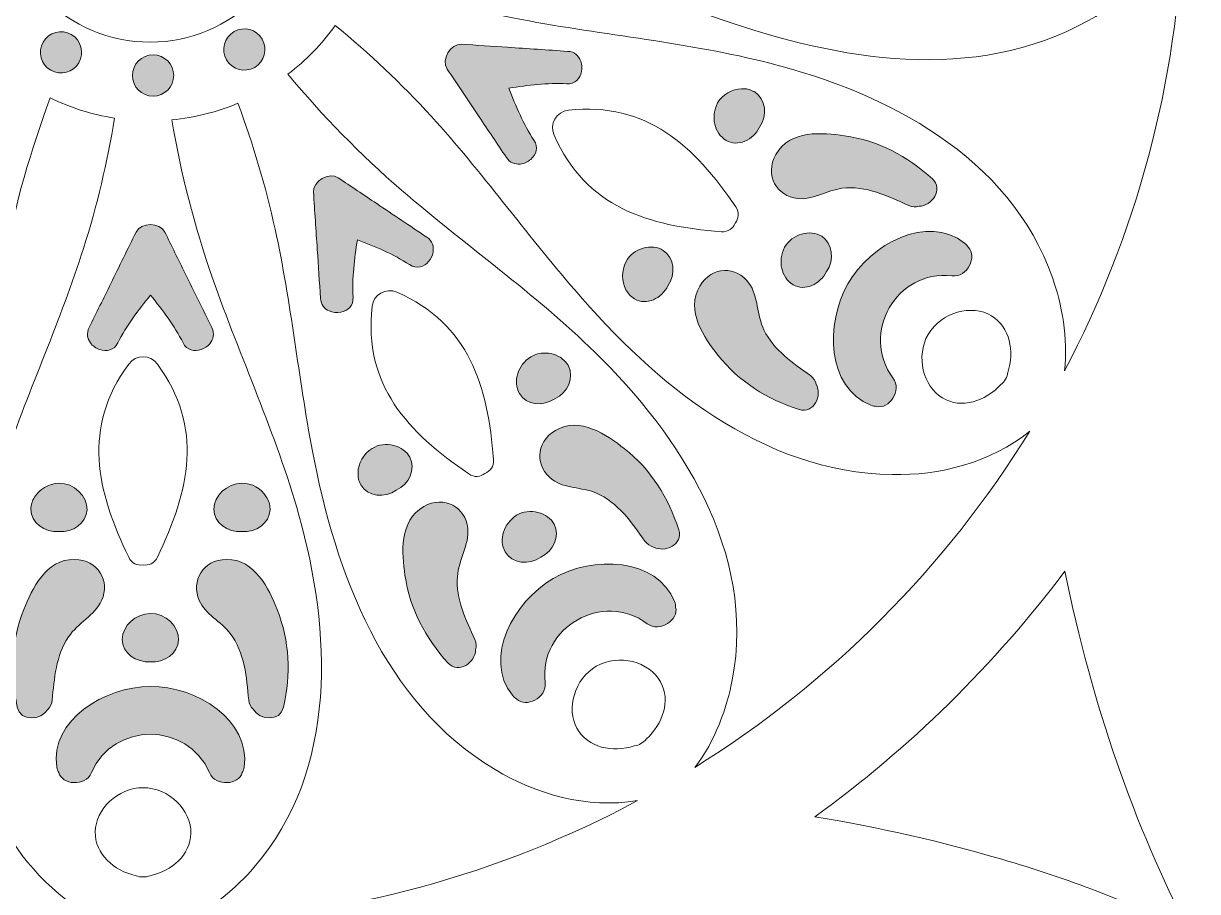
# Model space of a CAD drawing. Header units: millimetres. Extents: x -197 to 1097, y -667 to 136.
# Drawn here: x 378.3 to 449, y -111.9 to -59.6 of the extents above; entities that cross this region are included whole.
import ezdxf

# ---------------------------------------------------------------- set-up
doc = ezdxf.new("R2010")
doc.units = ezdxf.units.MM
doc.header["$MEASUREMENT"] = 0
doc.layers.add('engraving', color=7, linetype='Continuous')
doc.layers.add('Layer 5', color=7, linetype='Continuous')

# ---------------------------------------------------------------- blocks, each defined once
blk = doc.blocks.new('block 2')
at = {"layer": 'engraving'}
h = blk.add_hatch(color=1, dxfattribs=at)
h.dxf.hatch_style = 2
edge = h.paths.add_edge_path()
edge.add_spline(control_points=[(379.482, -60.712), (379.139, -61.306), (379.343, -62.066), (379.937, -62.409), (380.531, -62.752), (381.29, -62.548), (381.633, -61.954), (381.976, -61.36), (381.773, -60.601), (381.179, -60.258), (380.585, -59.915), (379.825, -60.118), (379.482, -60.712)], knot_values=[0, 0, 0, 0, 1, 1, 1, 2, 2, 2, 3, 3, 3, 4, 4, 4, 4], degree=3, periodic=1)
h = blk.add_hatch(color=1, dxfattribs=at)
h.dxf.hatch_style = 2
edge = h.paths.add_edge_path()
edge.add_spline(control_points=[(390.984, -60.085), (390.39, -60.428), (390.187, -61.188), (390.53, -61.782), (390.873, -62.376), (391.632, -62.58), (392.226, -62.237), (392.82, -61.894), (393.024, -61.134), (392.681, -60.54), (392.338, -59.946), (391.578, -59.742), (390.984, -60.085)], knot_values=[0, 0, 0, 0, 1, 1, 1, 2, 2, 2, 3, 3, 3, 4, 4, 4, 4], degree=3, periodic=1)
h = blk.add_hatch(color=1, dxfattribs=at)
h.dxf.hatch_style = 2
edge = h.paths.add_edge_path()
edge.add_spline(control_points=[(411.91, -62.485), (411.951, -62.281), (411.935, -62.064), (411.865, -61.869), (411.752, -61.549), (411.494, -61.292), (411.077, -61.271), (409.871, -61.188), (408.664, -61.108), (407.458, -61.027), (406.531, -60.966), (405.605, -60.904), (404.678, -60.841), (404.017, -60.796), (403.444, -61.787), (403.814, -62.337), (404.457, -63.294), (405.099, -64.252), (405.741, -65.21), (406.289, -66.028), (406.837, -66.846), (407.386, -67.664), (407.594, -67.985), (407.909, -68.093), (408.217, -68.06), (408.449, -68.036), (408.677, -67.933), (408.855, -67.778), (409.179, -67.501), (409.336, -67.06), (409.045, -66.626), (408.412, -65.648), (407.957, -64.586), (407.543, -63.492), (408.697, -63.304), (409.844, -63.167), (411.008, -63.226), (411.529, -63.261), (411.832, -62.904), (411.91, -62.485)], knot_values=[0, 0, 0, 0, 1, 1, 1, 2, 2, 2, 3, 3, 3, 4, 4, 4, 5, 5, 5, 6, 6, 6, 7, 7, 7, 8, 8, 8, 9, 9, 9, 10, 10, 10, 11, 11, 11, 12, 12, 12, 13, 13, 13, 13], degree=3, periodic=1)
h = blk.add_hatch(color=1, dxfattribs=at)
h.dxf.hatch_style = 2
edge = h.paths.add_edge_path()
edge.add_spline(control_points=[(386.105, -63.969), (386.79, -63.969), (387.347, -63.413), (387.347, -62.727), (387.347, -62.041), (386.79, -61.485), (386.105, -61.485), (385.419, -61.485), (384.862, -62.041), (384.862, -62.727), (384.862, -63.413), (385.419, -63.969), (386.105, -63.969)], knot_values=[0, 0, 0, 0, 1, 1, 1, 2, 2, 2, 3, 3, 3, 4, 4, 4, 4], degree=3, periodic=1)
h = blk.add_hatch(color=1, dxfattribs=at)
h.dxf.hatch_style = 2
edge = h.paths.add_edge_path()
edge.add_spline(control_points=[(420.621, -66.633), (421.323, -67.052), (422.269, -66.612), (422.631, -65.841), (423.127, -65.144), (423.015, -64.156), (422.345, -63.715), (422.325, -63.702), (422.301, -63.696), (422.28, -63.684), (422.067, -63.563), (421.814, -63.512), (421.551, -63.523), (420.986, -63.547), (420.39, -63.853), (420.112, -64.382), (419.686, -65.194), (419.9, -66.203), (420.621, -66.633)], knot_values=[0, 0, 0, 0, 1, 1, 1, 2, 2, 2, 3, 3, 3, 4, 4, 4, 5, 5, 5, 6, 6, 6, 6], degree=3, periodic=1)
h = blk.add_hatch(color=1, dxfattribs=at)
h.dxf.hatch_style = 2
edge = h.paths.add_edge_path()
edge.add_spline(control_points=[(424.934, -70.14), (425.849, -70.245), (426.694, -69.639), (427.599, -69.524), (429.035, -69.34), (430.391, -69.997), (431.62, -70.561), (431.836, -70.661), (432.05, -70.664), (432.245, -70.607), (433.007, -70.599), (433.734, -69.579), (433.046, -68.951), (431.558, -67.594), (429.783, -66.64), (427.756, -66.354), (426.436, -66.168), (424.471, -65.981), (423.621, -67.481), (422.901, -68.751), (423.687, -69.996), (424.934, -70.14)], knot_values=[0, 0, 0, 0, 1, 1, 1, 2, 2, 2, 3, 3, 3, 4, 4, 4, 5, 5, 5, 6, 6, 6, 7, 7, 7, 7], degree=3, periodic=1)
h = blk.add_hatch(color=1, dxfattribs=at)
h.dxf.hatch_style = 2
edge = h.paths.add_edge_path()
edge.add_spline(control_points=[(401.549, -74.122), (401.982, -74.413), (402.424, -74.256), (402.7, -73.932), (402.838, -73.775), (402.933, -73.579), (402.97, -73.376), (403.032, -73.042), (402.937, -72.69), (402.586, -72.463), (401.583, -71.789), (400.578, -71.116), (399.574, -70.443), (398.802, -69.926), (398.031, -69.409), (397.26, -68.892), (396.709, -68.522), (395.719, -69.094), (395.764, -69.756), (395.842, -70.906), (395.918, -72.056), (395.995, -73.207), (396.061, -74.189), (396.126, -75.172), (396.193, -76.154), (396.213, -76.537), (396.432, -76.788), (396.715, -76.914), (396.928, -77.009), (397.177, -77.033), (397.408, -76.987), (397.827, -76.91), (398.184, -76.607), (398.149, -76.085), (398.09, -74.922), (398.227, -73.774), (398.415, -72.62), (399.509, -73.034), (400.571, -73.489), (401.549, -74.122)], knot_values=[0, 0, 0, 0, 1, 1, 1, 2, 2, 2, 3, 3, 3, 4, 4, 4, 5, 5, 5, 6, 6, 6, 7, 7, 7, 8, 8, 8, 9, 9, 9, 10, 10, 10, 11, 11, 11, 12, 12, 12, 13, 13, 13, 13], degree=3, periodic=1)
h = blk.add_hatch(color=1, dxfattribs=at)
h.dxf.hatch_style = 2
edge = h.paths.add_edge_path()
edge.add_spline(control_points=[(434.989, -72.824), (432.743, -71.059), (429.324, -72.868), (427.957, -75.278), (426.593, -77.683), (426.665, -81.521), (429.348, -82.596), (429.464, -82.642), (429.579, -82.659), (429.692, -82.66), (430.406, -82.853), (431.262, -81.729), (430.675, -80.946), (428.669, -78.273), (430.908, -74.398), (434.224, -74.798), (435.195, -74.915), (435.743, -73.611), (435.217, -73.089), (435.16, -72.992), (435.088, -72.901), (434.989, -72.824)], knot_values=[0, 0, 0, 0, 1, 1, 1, 2, 2, 2, 3, 3, 3, 4, 4, 4, 5, 5, 5, 6, 6, 6, 7, 7, 7, 7], degree=3, periodic=1)
h = blk.add_hatch(color=1, dxfattribs=at)
h.dxf.hatch_style = 2
edge = h.paths.add_edge_path()
edge.add_spline(control_points=[(389.001, -79.24), (389.199, -79.173), (389.379, -79.05), (389.513, -78.893), (389.734, -78.635), (389.827, -78.282), (389.637, -77.911), (389.105, -76.825), (388.572, -75.74), (388.038, -74.655), (387.628, -73.822), (387.219, -72.989), (386.81, -72.155), (386.518, -71.559), (385.374, -71.559), (385.082, -72.155), (384.575, -73.19), (384.066, -74.225), (383.557, -75.259), (383.123, -76.143), (382.688, -77.027), (382.255, -77.911), (382.08, -78.252), (382.145, -78.579), (382.327, -78.83), (382.464, -79.018), (382.667, -79.164), (382.891, -79.24), (383.292, -79.382), (383.753, -79.298), (383.983, -78.829), (384.514, -77.792), (385.206, -76.867), (385.946, -75.961), (386.686, -76.866), (387.379, -77.792), (387.91, -78.829), (388.139, -79.298), (388.6, -79.382), (389.001, -79.24)], knot_values=[0, 0, 0, 0, 1, 1, 1, 2, 2, 2, 3, 3, 3, 4, 4, 4, 5, 5, 5, 6, 6, 6, 7, 7, 7, 8, 8, 8, 9, 9, 9, 10, 10, 10, 11, 11, 11, 12, 12, 12, 13, 13, 13, 13], degree=3, periodic=1)
h = blk.add_hatch(color=1, dxfattribs=at)
h.dxf.hatch_style = 2
edge = h.paths.add_edge_path()
edge.add_spline(control_points=[(426.379, -72.411), (425.715, -71.975), (424.566, -72.278), (424.146, -73.078), (423.721, -73.891), (423.934, -74.899), (424.655, -75.329), (425.357, -75.748), (426.303, -75.308), (426.665, -74.537), (427.161, -73.841), (427.049, -72.852), (426.379, -72.411)], knot_values=[0, 0, 0, 0, 1, 1, 1, 2, 2, 2, 3, 3, 3, 4, 4, 4, 4], degree=3, periodic=1)
h = blk.add_hatch(color=1, dxfattribs=at)
h.dxf.hatch_style = 2
edge = h.paths.add_edge_path()
edge.add_spline(control_points=[(414.598, -73.933), (414.306, -74.491), (414.322, -75.137), (414.59, -75.63), (414.71, -75.85), (414.877, -76.042), (415.098, -76.177), (415.101, -76.179), (415.104, -76.182), (415.107, -76.184), (415.809, -76.603), (416.755, -76.163), (417.117, -75.391), (417.613, -74.695), (417.501, -73.706), (416.831, -73.266), (416.167, -72.83), (415.018, -73.133), (414.598, -73.933)], knot_values=[0, 0, 0, 0, 1, 1, 1, 2, 2, 2, 3, 3, 3, 4, 4, 4, 5, 5, 5, 6, 6, 6, 6], degree=3, periodic=1)
h = blk.add_hatch(color=1, dxfattribs=at)
h.dxf.hatch_style = 2
edge = h.paths.add_edge_path()
edge.add_spline(control_points=[(425.703, -80.809), (424.654, -80.064), (423.499, -79.279), (422.902, -78.058), (422.465, -77.166), (422.574, -76.041), (421.995, -75.23), (421.263, -74.203), (419.769, -74.175), (419.036, -75.421), (418.165, -76.904), (419.304, -78.522), (420.128, -79.566), (421.397, -81.176), (423.098, -82.237), (425.022, -82.849), (425.908, -83.131), (426.431, -81.991), (426.056, -81.327), (426.007, -81.13), (425.898, -80.947), (425.703, -80.809)], knot_values=[0, 0, 0, 0, 1, 1, 1, 2, 2, 2, 3, 3, 3, 4, 4, 4, 5, 5, 5, 6, 6, 6, 7, 7, 7, 7], degree=3, periodic=1)
h = blk.add_hatch(color=1, dxfattribs=at)
h.dxf.hatch_style = 2
edge = h.paths.add_edge_path()
edge.add_spline(control_points=[(410.308, -82.198), (411.085, -81.843), (411.483, -80.931), (411.122, -80.214), (411.112, -80.193), (411.094, -80.176), (411.082, -80.155), (410.958, -79.944), (410.764, -79.773), (410.531, -79.651), (410.03, -79.39), (409.361, -79.356), (408.856, -79.676), (408.081, -80.166), (407.762, -81.146), (408.171, -81.879), (408.569, -82.593), (409.608, -82.685), (410.308, -82.198)], knot_values=[0, 0, 0, 0, 1, 1, 1, 2, 2, 2, 3, 3, 3, 4, 4, 4, 5, 5, 5, 6, 6, 6, 6], degree=3, periodic=1)
h = blk.add_hatch(color=1, dxfattribs=at)
h.dxf.hatch_style = 2
edge = h.paths.add_edge_path()
edge.add_spline(control_points=[(414.489, -85.205), (413.439, -84.384), (411.831, -83.24), (410.344, -84.114), (409.086, -84.853), (409.144, -86.325), (410.153, -87.073), (410.892, -87.621), (411.927, -87.519), (412.768, -87.871), (414.104, -88.431), (414.95, -89.678), (415.732, -90.781), (415.87, -90.975), (416.053, -91.084), (416.251, -91.133), (416.914, -91.507), (418.054, -90.987), (417.772, -90.1), (417.162, -88.18), (416.101, -86.466), (414.489, -85.205)], knot_values=[0, 0, 0, 0, 1, 1, 1, 2, 2, 2, 3, 3, 3, 4, 4, 4, 5, 5, 5, 6, 6, 6, 7, 7, 7, 7], degree=3, periodic=1)
h = blk.add_hatch(color=1, dxfattribs=at)
h.dxf.hatch_style = 2
edge = h.paths.add_edge_path()
edge.add_spline(control_points=[(401.572, -85.728), (401.215, -85.019), (400.068, -84.707), (399.305, -85.19), (398.772, -85.527), (398.463, -86.095), (398.449, -86.655), (398.443, -86.906), (398.492, -87.156), (398.616, -87.383), (398.618, -87.386), (398.618, -87.39), (398.62, -87.393), (399.018, -88.107), (400.058, -88.199), (400.757, -87.712), (401.535, -87.357), (401.932, -86.445), (401.572, -85.728)], knot_values=[0, 0, 0, 0, 1, 1, 1, 2, 2, 2, 3, 3, 3, 4, 4, 4, 5, 5, 5, 6, 6, 6, 6], degree=3, periodic=1)
h = blk.add_hatch(color=1, dxfattribs=at)
h.dxf.hatch_style = 2
edge = h.paths.add_edge_path()
edge.add_spline(control_points=[(378.739, -88.846), (378.739, -88.85), (378.737, -88.854), (378.737, -88.858), (378.725, -89.675), (379.579, -90.274), (380.428, -90.202), (381.279, -90.284), (382.08, -89.692), (382.126, -88.892), (382.172, -88.099), (381.335, -87.255), (380.432, -87.292), (379.803, -87.317), (379.25, -87.654), (378.958, -88.133), (378.827, -88.347), (378.745, -88.588), (378.739, -88.846)], knot_values=[0, 0, 0, 0, 1, 1, 1, 2, 2, 2, 3, 3, 3, 4, 4, 4, 5, 5, 5, 6, 6, 6, 6], degree=3, periodic=1)
h = blk.add_hatch(color=1, dxfattribs=at)
h.dxf.hatch_style = 2
edge = h.paths.add_edge_path()
edge.add_spline(control_points=[(391.456, -90.202), (392.307, -90.284), (393.108, -89.692), (393.154, -88.892), (393.155, -88.868), (393.149, -88.844), (393.149, -88.82), (393.147, -88.575), (393.064, -88.33), (392.923, -88.108), (392.62, -87.631), (392.058, -87.267), (391.46, -87.292), (390.544, -87.329), (389.778, -88.018), (389.765, -88.858), (389.753, -89.675), (390.607, -90.274), (391.456, -90.202)], knot_values=[0, 0, 0, 0, 1, 1, 1, 2, 2, 2, 3, 3, 3, 4, 4, 4, 5, 5, 5, 6, 6, 6, 6], degree=3, periodic=1)
h = blk.add_hatch(color=1, dxfattribs=at)
h.dxf.hatch_style = 2
edge = h.paths.add_edge_path()
edge.add_spline(control_points=[(405.53, -97.322), (405.587, -97.127), (405.584, -96.914), (405.484, -96.697), (404.947, -95.527), (404.341, -94.27), (404.434, -92.914), (404.502, -91.923), (405.158, -91.003), (405.062, -90.012), (404.941, -88.756), (403.661, -87.985), (402.404, -88.698), (400.909, -89.546), (401.086, -91.517), (401.277, -92.833), (401.572, -94.862), (402.513, -96.631), (403.874, -98.123), (404.501, -98.81), (405.523, -98.084), (405.53, -97.322)], knot_values=[0, 0, 0, 0, 1, 1, 1, 2, 2, 2, 3, 3, 3, 4, 4, 4, 5, 5, 5, 6, 6, 6, 7, 7, 7, 7], degree=3, periodic=1)
h = blk.add_hatch(color=1, dxfattribs=at)
h.dxf.hatch_style = 2
edge = h.paths.add_edge_path()
edge.add_spline(control_points=[(407.316, -91.427), (407.714, -92.141), (408.754, -92.233), (409.453, -91.746), (410.231, -91.391), (410.628, -90.479), (410.268, -89.762), (409.911, -89.053), (408.764, -88.74), (408.001, -89.224), (407.226, -89.714), (406.907, -90.694), (407.316, -91.427)], knot_values=[0, 0, 0, 0, 1, 1, 1, 2, 2, 2, 3, 3, 3, 4, 4, 4, 4], degree=3, periodic=1)
h = blk.add_hatch(color=1, dxfattribs=at)
h.dxf.hatch_style = 2
edge = h.paths.add_edge_path()
edge.add_spline(control_points=[(383.007, -94.347), (383.53, -93.199), (382.807, -91.891), (381.362, -91.88), (379.643, -91.866), (378.811, -93.662), (378.318, -94.897), (377.559, -96.801), (377.49, -98.805), (377.922, -100.777), (378.121, -101.686), (379.369, -101.568), (379.757, -100.912), (379.903, -100.771), (380.007, -100.585), (380.03, -100.347), (380.149, -99.066), (380.253, -97.673), (381.012, -96.546), (381.566, -95.721), (382.594, -95.253), (383.007, -94.347)], knot_values=[0, 0, 0, 0, 1, 1, 1, 2, 2, 2, 3, 3, 3, 4, 4, 4, 5, 5, 5, 6, 6, 6, 7, 7, 7, 7], degree=3, periodic=1)
h = blk.add_hatch(color=1, dxfattribs=at)
h.dxf.hatch_style = 2
edge = h.paths.add_edge_path()
edge.add_spline(control_points=[(390.53, -91.88), (389.071, -91.891), (388.385, -93.194), (388.885, -94.347), (389.251, -95.191), (390.198, -95.62), (390.751, -96.346), (391.628, -97.498), (391.737, -99.001), (391.862, -100.347), (391.885, -100.584), (391.989, -100.771), (392.136, -100.911), (392.523, -101.567), (393.77, -101.687), (393.97, -100.777), (394.401, -98.81), (394.34, -96.796), (393.574, -94.897), (393.075, -93.661), (392.255, -91.866), (390.53, -91.88)], knot_values=[0, 0, 0, 0, 1, 1, 1, 2, 2, 2, 3, 3, 3, 4, 4, 4, 5, 5, 5, 6, 6, 6, 7, 7, 7, 7], degree=3, periodic=1)
h = blk.add_hatch(color=1, dxfattribs=at)
h.dxf.hatch_style = 2
edge = h.paths.add_edge_path()
edge.add_spline(control_points=[(417.518, -94.425), (416.456, -91.773), (412.59, -91.63), (410.201, -93.034), (407.818, -94.435), (405.961, -97.794), (407.747, -100.067), (407.824, -100.165), (407.916, -100.238), (408.013, -100.294), (408.535, -100.819), (409.838, -100.274), (409.721, -99.301), (409.32, -95.984), (413.197, -93.747), (415.869, -95.752), (416.651, -96.339), (417.778, -95.483), (417.583, -94.768), (417.582, -94.656), (417.565, -94.541), (417.518, -94.425)], knot_values=[0, 0, 0, 0, 1, 1, 1, 2, 2, 2, 3, 3, 3, 4, 4, 4, 5, 5, 5, 6, 6, 6, 7, 7, 7, 7], degree=3, periodic=1)
h = blk.add_hatch(color=1, dxfattribs=at)
h.dxf.hatch_style = 2
edge = h.paths.add_edge_path()
edge.add_spline(control_points=[(384.251, -96.7), (384.239, -97.517), (385.093, -98.116), (385.943, -98.044), (386.793, -98.125), (387.594, -97.534), (387.64, -96.733), (387.686, -95.94), (386.849, -95.097), (385.946, -95.133), (385.03, -95.171), (384.264, -95.86), (384.251, -96.7)], knot_values=[0, 0, 0, 0, 1, 1, 1, 2, 2, 2, 3, 3, 3, 4, 4, 4, 4], degree=3, periodic=1)
h = blk.add_hatch(color=1, dxfattribs=at)
h.dxf.hatch_style = 2
edge = h.paths.add_edge_path()
edge.add_spline(control_points=[(385.946, -99.534), (383.181, -99.555), (379.894, -101.536), (380.304, -104.397), (380.322, -104.521), (380.365, -104.629), (380.421, -104.726), (380.611, -105.442), (382.012, -105.621), (382.396, -104.721), (383.709, -101.647), (388.184, -101.649), (389.496, -104.721), (389.88, -105.621), (391.283, -105.443), (391.472, -104.726), (391.527, -104.628), (391.57, -104.52), (391.588, -104.397), (391.993, -101.569), (388.717, -99.512), (385.946, -99.534)], knot_values=[0, 0, 0, 0, 1, 1, 1, 2, 2, 2, 3, 3, 3, 4, 4, 4, 5, 5, 5, 6, 6, 6, 7, 7, 7, 7], degree=3, periodic=1)
at = {"layer": 'engraving', "lineweight": 0}
for points, knots in [([(379.482, -60.712), (379.139, -61.306), (379.343, -62.066), (379.937, -62.409), (380.531, -62.752), (381.29, -62.548), (381.633, -61.954), (381.976, -61.36), (381.773, -60.601), (381.179, -60.258), (380.585, -59.915), (379.825, -60.118), (379.482, -60.712)], [0, 0, 0, 0, 1, 1, 1, 2, 2, 2, 3, 3, 3, 4, 4, 4, 4]), ([(390.984, -60.085), (390.39, -60.428), (390.187, -61.188), (390.53, -61.782), (390.873, -62.376), (391.632, -62.58), (392.226, -62.237), (392.82, -61.894), (393.024, -61.134), (392.681, -60.54), (392.338, -59.946), (391.578, -59.742), (390.984, -60.085)], [0, 0, 0, 0, 1, 1, 1, 2, 2, 2, 3, 3, 3, 4, 4, 4, 4]), ([(411.91, -62.485), (411.951, -62.281), (411.935, -62.064), (411.865, -61.869), (411.752, -61.549), (411.494, -61.292), (411.077, -61.271), (409.871, -61.188), (408.664, -61.108), (407.458, -61.027), (406.531, -60.966), (405.605, -60.904), (404.678, -60.841), (404.017, -60.796), (403.444, -61.787), (403.814, -62.337), (404.457, -63.294), (405.099, -64.252), (405.741, -65.21), (406.289, -66.028), (406.837, -66.846), (407.386, -67.664), (407.594, -67.985), (407.909, -68.093), (408.217, -68.06), (408.449, -68.036), (408.677, -67.933), (408.855, -67.778), (409.179, -67.501), (409.336, -67.06), (409.045, -66.626), (408.412, -65.648), (407.957, -64.586), (407.543, -63.492), (408.697, -63.304), (409.844, -63.167), (411.008, -63.226), (411.529, -63.261), (411.832, -62.904), (411.91, -62.485)], [0, 0, 0, 0, 1, 1, 1, 2, 2, 2, 3, 3, 3, 4, 4, 4, 5, 5, 5, 6, 6, 6, 7, 7, 7, 8, 8, 8, 9, 9, 9, 10, 10, 10, 11, 11, 11, 12, 12, 12, 13, 13, 13, 13]), ([(386.105, -63.969), (386.79, -63.969), (387.347, -63.413), (387.347, -62.727), (387.347, -62.041), (386.79, -61.485), (386.105, -61.485), (385.419, -61.485), (384.862, -62.041), (384.862, -62.727), (384.862, -63.413), (385.419, -63.969), (386.105, -63.969)], [0, 0, 0, 0, 1, 1, 1, 2, 2, 2, 3, 3, 3, 4, 4, 4, 4]), ([(420.621, -66.633), (421.323, -67.052), (422.269, -66.612), (422.631, -65.841), (423.127, -65.144), (423.015, -64.156), (422.345, -63.715), (422.325, -63.702), (422.301, -63.696), (422.28, -63.684), (422.067, -63.563), (421.814, -63.512), (421.551, -63.523), (420.986, -63.547), (420.39, -63.853), (420.112, -64.382), (419.686, -65.194), (419.9, -66.203), (420.621, -66.633)], [0, 0, 0, 0, 1, 1, 1, 2, 2, 2, 3, 3, 3, 4, 4, 4, 5, 5, 5, 6, 6, 6, 6]), ([(424.934, -70.14), (425.849, -70.245), (426.694, -69.639), (427.599, -69.524), (429.035, -69.34), (430.391, -69.997), (431.62, -70.561), (431.836, -70.661), (432.05, -70.664), (432.245, -70.607), (433.007, -70.599), (433.734, -69.579), (433.046, -68.951), (431.558, -67.594), (429.783, -66.64), (427.756, -66.354), (426.436, -66.168), (424.471, -65.981), (423.621, -67.481), (422.901, -68.751), (423.687, -69.996), (424.934, -70.14)], [0, 0, 0, 0, 1, 1, 1, 2, 2, 2, 3, 3, 3, 4, 4, 4, 5, 5, 5, 6, 6, 6, 7, 7, 7, 7]), ([(401.549, -74.122), (401.982, -74.413), (402.424, -74.256), (402.7, -73.932), (402.838, -73.775), (402.933, -73.579), (402.97, -73.376), (403.032, -73.042), (402.937, -72.69), (402.586, -72.463), (401.583, -71.789), (400.578, -71.116), (399.574, -70.443), (398.802, -69.926), (398.031, -69.409), (397.26, -68.892), (396.709, -68.522), (395.719, -69.094), (395.764, -69.756), (395.842, -70.906), (395.918, -72.056), (395.995, -73.207), (396.061, -74.189), (396.126, -75.172), (396.193, -76.154), (396.213, -76.537), (396.432, -76.788), (396.715, -76.914), (396.928, -77.009), (397.177, -77.033), (397.408, -76.987), (397.827, -76.91), (398.184, -76.607), (398.149, -76.085), (398.09, -74.922), (398.227, -73.774), (398.415, -72.62), (399.509, -73.034), (400.571, -73.489), (401.549, -74.122)], [0, 0, 0, 0, 1, 1, 1, 2, 2, 2, 3, 3, 3, 4, 4, 4, 5, 5, 5, 6, 6, 6, 7, 7, 7, 8, 8, 8, 9, 9, 9, 10, 10, 10, 11, 11, 11, 12, 12, 12, 13, 13, 13, 13]), ([(434.989, -72.824), (432.743, -71.059), (429.324, -72.868), (427.957, -75.278), (426.593, -77.683), (426.665, -81.521), (429.348, -82.596), (429.464, -82.642), (429.579, -82.659), (429.692, -82.66), (430.406, -82.853), (431.262, -81.729), (430.675, -80.946), (428.669, -78.273), (430.908, -74.398), (434.224, -74.798), (435.195, -74.915), (435.743, -73.611), (435.217, -73.089), (435.16, -72.992), (435.088, -72.901), (434.989, -72.824)], [0, 0, 0, 0, 1, 1, 1, 2, 2, 2, 3, 3, 3, 4, 4, 4, 5, 5, 5, 6, 6, 6, 7, 7, 7, 7]), ([(389.001, -79.24), (389.199, -79.173), (389.379, -79.05), (389.513, -78.893), (389.734, -78.635), (389.827, -78.282), (389.637, -77.911), (389.105, -76.825), (388.572, -75.74), (388.038, -74.655), (387.628, -73.822), (387.219, -72.989), (386.81, -72.155), (386.518, -71.559), (385.374, -71.559), (385.082, -72.155), (384.575, -73.19), (384.066, -74.225), (383.557, -75.259), (383.123, -76.143), (382.688, -77.027), (382.255, -77.911), (382.08, -78.252), (382.145, -78.579), (382.327, -78.83), (382.464, -79.018), (382.667, -79.164), (382.891, -79.24), (383.292, -79.382), (383.753, -79.298), (383.983, -78.829), (384.514, -77.792), (385.206, -76.867), (385.946, -75.961), (386.686, -76.866), (387.379, -77.792), (387.91, -78.829), (388.139, -79.298), (388.6, -79.382), (389.001, -79.24)], [0, 0, 0, 0, 1, 1, 1, 2, 2, 2, 3, 3, 3, 4, 4, 4, 5, 5, 5, 6, 6, 6, 7, 7, 7, 8, 8, 8, 9, 9, 9, 10, 10, 10, 11, 11, 11, 12, 12, 12, 13, 13, 13, 13]), ([(426.379, -72.411), (425.715, -71.975), (424.566, -72.278), (424.146, -73.078), (423.721, -73.891), (423.934, -74.899), (424.655, -75.329), (425.357, -75.748), (426.303, -75.308), (426.665, -74.537), (427.161, -73.841), (427.049, -72.852), (426.379, -72.411)], [0, 0, 0, 0, 1, 1, 1, 2, 2, 2, 3, 3, 3, 4, 4, 4, 4]), ([(414.598, -73.933), (414.306, -74.491), (414.322, -75.137), (414.59, -75.63), (414.71, -75.85), (414.877, -76.042), (415.098, -76.177), (415.101, -76.179), (415.104, -76.182), (415.107, -76.184), (415.809, -76.603), (416.755, -76.163), (417.117, -75.391), (417.613, -74.695), (417.501, -73.706), (416.831, -73.266), (416.167, -72.83), (415.018, -73.133), (414.598, -73.933)], [0, 0, 0, 0, 1, 1, 1, 2, 2, 2, 3, 3, 3, 4, 4, 4, 5, 5, 5, 6, 6, 6, 6]), ([(425.703, -80.809), (424.654, -80.064), (423.499, -79.279), (422.902, -78.058), (422.465, -77.166), (422.574, -76.041), (421.995, -75.23), (421.263, -74.203), (419.769, -74.175), (419.036, -75.421), (418.165, -76.904), (419.304, -78.522), (420.128, -79.566), (421.397, -81.176), (423.098, -82.237), (425.022, -82.849), (425.908, -83.131), (426.431, -81.991), (426.056, -81.327), (426.007, -81.13), (425.898, -80.947), (425.703, -80.809)], [0, 0, 0, 0, 1, 1, 1, 2, 2, 2, 3, 3, 3, 4, 4, 4, 5, 5, 5, 6, 6, 6, 7, 7, 7, 7]), ([(410.308, -82.198), (411.085, -81.843), (411.483, -80.931), (411.122, -80.214), (411.112, -80.193), (411.094, -80.176), (411.082, -80.155), (410.958, -79.944), (410.764, -79.773), (410.531, -79.651), (410.03, -79.39), (409.361, -79.356), (408.856, -79.676), (408.081, -80.166), (407.762, -81.146), (408.171, -81.879), (408.569, -82.593), (409.608, -82.685), (410.308, -82.198)], [0, 0, 0, 0, 1, 1, 1, 2, 2, 2, 3, 3, 3, 4, 4, 4, 5, 5, 5, 6, 6, 6, 6]), ([(414.489, -85.205), (413.439, -84.384), (411.831, -83.24), (410.344, -84.114), (409.086, -84.853), (409.144, -86.325), (410.153, -87.073), (410.892, -87.621), (411.927, -87.519), (412.768, -87.871), (414.104, -88.431), (414.95, -89.678), (415.732, -90.781), (415.87, -90.975), (416.053, -91.084), (416.251, -91.133), (416.914, -91.507), (418.054, -90.987), (417.772, -90.1), (417.162, -88.18), (416.101, -86.466), (414.489, -85.205)], [0, 0, 0, 0, 1, 1, 1, 2, 2, 2, 3, 3, 3, 4, 4, 4, 5, 5, 5, 6, 6, 6, 7, 7, 7, 7]), ([(401.572, -85.728), (401.215, -85.019), (400.068, -84.707), (399.305, -85.19), (398.772, -85.527), (398.463, -86.095), (398.449, -86.655), (398.443, -86.906), (398.492, -87.156), (398.616, -87.383), (398.618, -87.386), (398.618, -87.39), (398.62, -87.393), (399.018, -88.107), (400.058, -88.199), (400.757, -87.712), (401.535, -87.357), (401.932, -86.445), (401.572, -85.728)], [0, 0, 0, 0, 1, 1, 1, 2, 2, 2, 3, 3, 3, 4, 4, 4, 5, 5, 5, 6, 6, 6, 6]), ([(378.739, -88.846), (378.739, -88.85), (378.737, -88.854), (378.737, -88.858), (378.725, -89.675), (379.579, -90.274), (380.428, -90.202), (381.279, -90.284), (382.08, -89.692), (382.126, -88.892), (382.172, -88.099), (381.335, -87.255), (380.432, -87.292), (379.803, -87.317), (379.25, -87.654), (378.958, -88.133), (378.827, -88.347), (378.745, -88.588), (378.739, -88.846)], [0, 0, 0, 0, 1, 1, 1, 2, 2, 2, 3, 3, 3, 4, 4, 4, 5, 5, 5, 6, 6, 6, 6]), ([(391.456, -90.202), (392.307, -90.284), (393.108, -89.692), (393.154, -88.892), (393.155, -88.868), (393.149, -88.844), (393.149, -88.82), (393.147, -88.575), (393.064, -88.33), (392.923, -88.108), (392.62, -87.631), (392.058, -87.267), (391.46, -87.292), (390.544, -87.329), (389.778, -88.018), (389.765, -88.858), (389.753, -89.675), (390.607, -90.274), (391.456, -90.202)], [0, 0, 0, 0, 1, 1, 1, 2, 2, 2, 3, 3, 3, 4, 4, 4, 5, 5, 5, 6, 6, 6, 6]), ([(405.53, -97.322), (405.587, -97.127), (405.584, -96.914), (405.484, -96.697), (404.947, -95.527), (404.341, -94.27), (404.434, -92.914), (404.502, -91.923), (405.158, -91.003), (405.062, -90.012), (404.941, -88.756), (403.661, -87.985), (402.404, -88.698), (400.909, -89.546), (401.086, -91.517), (401.277, -92.833), (401.572, -94.862), (402.513, -96.631), (403.874, -98.123), (404.501, -98.81), (405.523, -98.084), (405.53, -97.322)], [0, 0, 0, 0, 1, 1, 1, 2, 2, 2, 3, 3, 3, 4, 4, 4, 5, 5, 5, 6, 6, 6, 7, 7, 7, 7]), ([(407.316, -91.427), (407.714, -92.141), (408.754, -92.233), (409.453, -91.746), (410.231, -91.391), (410.628, -90.479), (410.268, -89.762), (409.911, -89.053), (408.764, -88.74), (408.001, -89.224), (407.226, -89.714), (406.907, -90.694), (407.316, -91.427)], [0, 0, 0, 0, 1, 1, 1, 2, 2, 2, 3, 3, 3, 4, 4, 4, 4]), ([(383.007, -94.347), (383.53, -93.199), (382.807, -91.891), (381.362, -91.88), (379.643, -91.866), (378.811, -93.662), (378.318, -94.897), (377.559, -96.801), (377.49, -98.805), (377.922, -100.777), (378.121, -101.686), (379.369, -101.568), (379.757, -100.912), (379.903, -100.771), (380.007, -100.585), (380.03, -100.347), (380.149, -99.066), (380.253, -97.673), (381.012, -96.546), (381.566, -95.721), (382.594, -95.253), (383.007, -94.347)], [0, 0, 0, 0, 1, 1, 1, 2, 2, 2, 3, 3, 3, 4, 4, 4, 5, 5, 5, 6, 6, 6, 7, 7, 7, 7]), ([(390.53, -91.88), (389.071, -91.891), (388.385, -93.194), (388.885, -94.347), (389.251, -95.191), (390.198, -95.62), (390.751, -96.346), (391.628, -97.498), (391.737, -99.001), (391.862, -100.347), (391.885, -100.584), (391.989, -100.771), (392.136, -100.911), (392.523, -101.567), (393.77, -101.687), (393.97, -100.777), (394.401, -98.81), (394.34, -96.796), (393.574, -94.897), (393.075, -93.661), (392.255, -91.866), (390.53, -91.88)], [0, 0, 0, 0, 1, 1, 1, 2, 2, 2, 3, 3, 3, 4, 4, 4, 5, 5, 5, 6, 6, 6, 7, 7, 7, 7]), ([(417.518, -94.425), (416.456, -91.773), (412.59, -91.63), (410.201, -93.034), (407.818, -94.435), (405.961, -97.794), (407.747, -100.067), (407.824, -100.165), (407.916, -100.238), (408.013, -100.294), (408.535, -100.819), (409.838, -100.274), (409.721, -99.301), (409.32, -95.984), (413.197, -93.747), (415.869, -95.752), (416.651, -96.339), (417.778, -95.483), (417.583, -94.768), (417.582, -94.656), (417.565, -94.541), (417.518, -94.425)], [0, 0, 0, 0, 1, 1, 1, 2, 2, 2, 3, 3, 3, 4, 4, 4, 5, 5, 5, 6, 6, 6, 7, 7, 7, 7]), ([(384.251, -96.7), (384.239, -97.517), (385.093, -98.116), (385.943, -98.044), (386.793, -98.125), (387.594, -97.534), (387.64, -96.733), (387.686, -95.94), (386.849, -95.097), (385.946, -95.133), (385.03, -95.171), (384.264, -95.86), (384.251, -96.7)], [0, 0, 0, 0, 1, 1, 1, 2, 2, 2, 3, 3, 3, 4, 4, 4, 4]), ([(385.946, -99.534), (383.181, -99.555), (379.894, -101.536), (380.304, -104.397), (380.322, -104.521), (380.365, -104.629), (380.421, -104.726), (380.611, -105.442), (382.012, -105.621), (382.396, -104.721), (383.709, -101.647), (388.184, -101.649), (389.496, -104.721), (389.88, -105.621), (391.283, -105.443), (391.472, -104.726), (391.527, -104.628), (391.57, -104.52), (391.588, -104.397), (391.993, -101.569), (388.717, -99.512), (385.946, -99.534)], [0, 0, 0, 0, 1, 1, 1, 2, 2, 2, 3, 3, 3, 4, 4, 4, 5, 5, 5, 6, 6, 6, 7, 7, 7, 7])]:
    blk.add_open_spline(points, degree=3, knots=knots, dxfattribs=at)

msp = doc.modelspace()

# ---------------------------------------------------------------- linework, layer by layer
at = {"layer": 'Layer 5', "lineweight": 0}
for points, knots in [([(577.258, -48.982), (577.258, -48.982), (556.157, -24.14), (556.157, -24.14), (558.66, -25.373), (561.462, -25.238), (563.306, -22.125), (566.591, -16.58), (561.229, -9.823), (557.774, -5.756), (553.219, -0.395), (547.683, 4.04), (542.116, 8.296), (542.052, 8.345), (541.988, 8.38), (541.925, 8.407), (539.241, 10.859), (536.129, 12.852), (532.93, 14.607), (533.15, 15.085), (533.369, 15.567), (533.586, 16.053), (534.043, 15.912), (534.499, 15.759), (534.95, 15.579), (537.777, 14.447), (540.339, 12.805), (543.034, 11.412), (545.808, 9.977), (549.035, 8.883), (552.111, 9.89), (554.453, 10.657), (556.399, 12.631), (557.003, 15.01), (557.641, 17.52), (556.783, 20.129), (554.577, 21.637), (552.02, 23.386), (548.837, 23.111), (545.979, 22.579), (542.372, 21.907), (538.844, 20.855), (535.281, 20.023), (537.088, 24.447), (538.749, 29.154), (540.247, 34.108), (540.569, 35.174), (540.426, 36.35), (539.857, 37.337), (539.287, 38.324), (538.339, 39.036), (537.254, 39.29), (531.402, 40.66), (525.732, 41.666), (520.299, 42.317), (523.166, 45.555), (526.393, 48.491), (529.215, 51.791), (531.105, 54), (532.935, 56.619), (532.699, 59.708), (532.496, 62.372), (530.665, 64.42), (528.172, 65.123), (525.81, 65.789), (523.128, 65.09), (521.293, 63.446), (518.883, 61.285), (518.216, 57.943), (518.072, 54.824), (517.931, 51.793), (518.072, 48.753), (517.639, 45.739), (517.487, 44.685), (517.24, 43.668), (516.921, 42.678), (516.526, 42.715), (516.128, 42.757), (515.736, 42.789), (515.909, 46.98), (515.818, 51.267), (514.916, 55.366), (514.923, 55.434), (514.925, 55.507), (514.915, 55.587), (514.012, 62.536), (512.94, 69.548), (510.574, 76.173), (508.779, 81.199), (505.609, 89.221), (499.164, 89.149), (495.821, 89.112), (494.272, 87.093), (493.911, 84.59), (493.911, 84.59), (484.417, 111.176), (484.417, 111.176), (484.417, 111.176), (483.804, 112.887), (483.804, 112.887), (483.101, 114.677), (481.282, 115.728), (479.351, 115.44), (479.351, 115.44), (446.037, 109.358), (446.037, 109.358), (448.869, 110.84), (450.706, 113.539), (448.724, 117.063), (445.564, 122.68), (437.032, 121.415), (431.781, 120.456), (424.861, 119.193), (418.253, 116.616), (411.783, 113.923), (411.709, 113.892), (411.647, 113.854), (411.591, 113.813), (408.184, 112.733), (404.954, 111.072), (401.882, 109.217), (401.569, 109.657), (401.252, 110.097), (400.931, 110.537), (401.241, 110.819), (401.559, 111.095), (401.893, 111.358), (404.286, 113.24), (406.989, 114.638), (409.544, 116.275), (412.173, 117.96), (414.734, 120.208), (415.4, 123.376), (415.907, 125.787), (415.17, 128.459), (413.412, 130.172), (411.558, 131.98), (408.869, 132.541), (406.46, 131.385), (403.667, 130.044), (402.314, 127.151), (401.345, 124.409), (400.145, 121.013), (399.301, 117.499), (398.266, 114.058), (395.433, 117.681), (392.308, 121.317), (388.912, 124.935), (388.151, 125.747), (387.06, 126.212), (385.92, 126.212), (384.78, 126.212), (383.69, 125.746), (382.928, 124.935), (378.724, 120.455), (374.935, 115.948), (371.602, 111.473), (370.123, 115.746), (369.178, 120.215), (367.665, 124.498), (366.696, 127.239), (365.344, 130.133), (362.551, 131.473), (360.141, 132.63), (357.453, 132.068), (355.598, 130.261), (353.84, 128.548), (353.104, 125.875), (353.611, 123.464), (354.276, 120.297), (356.837, 118.049), (359.467, 116.364), (362.021, 114.727), (364.724, 113.329), (367.118, 111.446), (368.091, 110.681), (368.953, 109.825), (369.743, 108.91), (369.54, 108.624), (369.338, 108.338), (369.14, 108.052), (369.126, 108.062), (369.115, 108.074), (369.1, 108.084), (365.446, 110.421), (361.563, 112.588), (357.419, 113.901), (357.364, 113.942), (357.302, 113.98), (357.228, 114.011), (350.758, 116.704), (344.149, 119.281), (337.229, 120.545), (331.979, 121.504), (323.447, 122.769), (320.287, 117.152), (318.553, 114.069), (319.741, 111.618), (321.961, 110.06), (321.961, 110.06), (294.255, 115.12), (294.255, 115.12), (294.255, 115.12), (292.463, 115.444), (292.463, 115.444), (290.559, 115.727), (288.74, 114.675), (288.029, 112.866), (288.029, 112.866), (275.706, 78.362), (275.706, 78.362), (276.973, 82.406), (276.154, 87.368), (270.892, 87.426), (264.447, 87.498), (261.277, 79.477), (259.482, 74.45), (257.116, 67.825), (256.044, 60.814), (255.141, 53.864), (255.131, 53.784), (255.133, 53.712), (255.14, 53.643), (254.349, 50.048), (254.182, 46.308), (254.269, 42.615), (253.754, 42.564), (253.241, 42.515), (252.722, 42.458), (252.601, 42.97), (252.493, 43.487), (252.417, 44.017), (251.984, 47.031), (252.125, 50.071), (251.984, 53.101), (251.84, 56.221), (251.173, 59.563), (248.763, 61.723), (246.928, 63.368), (244.246, 64.066), (241.884, 63.4), (239.391, 62.698), (237.56, 60.65), (237.357, 57.985), (237.121, 54.896), (238.951, 52.278), (240.841, 50.068), (243.272, 47.226), (246.006, 44.654), (248.55, 41.925), (244.035, 41.285), (239.372, 40.411), (234.586, 39.29), (233.502, 39.035), (232.554, 38.324), (231.984, 37.337), (231.414, 36.35), (231.272, 35.173), (231.594, 34.107), (233.348, 28.308), (235.324, 22.844), (237.497, 17.781), (232.943, 18.629), (228.498, 20.093), (223.924, 20.944), (221.066, 21.476), (217.883, 21.751), (215.326, 20.003), (213.12, 18.495), (212.262, 15.885), (212.9, 13.375), (213.504, 10.997), (215.45, 9.023), (217.792, 8.256), (220.868, 7.249), (224.095, 8.343), (226.869, 9.777), (229.564, 11.171), (232.126, 12.813), (234.953, 13.945), (236.189, 14.439), (237.451, 14.772), (238.729, 15), (238.871, 14.689), (239.014, 14.381), (239.158, 14.074), (239.059, 14.06), (238.959, 14.033), (238.856, 13.98), (235.006, 11.985), (231.187, 9.705), (227.978, 6.773), (227.915, 6.746), (227.851, 6.711), (227.787, 6.662), (222.22, 2.405), (216.684, -2.029), (212.129, -7.39), (208.674, -11.458), (203.312, -18.214), (206.597, -23.759), (208.712, -27.332), (212.089, -26.983), (214.83, -25.145), (214.83, -25.145), (195.758, -47.595), (195.758, -47.595), (195.758, -47.595), (194.582, -48.982), (194.582, -48.982), (193.383, -50.487), (193.383, -52.589), (194.597, -54.112), (194.597, -54.112), (217.806, -81.434), (217.806, -81.434), (214.929, -78.439), (210.295, -76.921), (207.642, -81.4), (204.358, -86.945), (209.719, -93.701), (213.175, -97.769), (217.73, -103.13), (223.265, -107.564), (228.833, -111.821), (228.897, -111.87), (228.96, -111.904), (229.024, -111.932), (231.861, -114.524), (235.175, -116.606), (238.567, -118.433), (238.368, -118.872), (238.17, -119.315), (237.974, -119.761), (237.309, -119.58), (236.65, -119.364), (235.999, -119.103), (233.172, -117.972), (230.609, -116.33), (227.915, -114.936), (225.141, -113.502), (221.913, -112.408), (218.837, -113.415), (216.496, -114.182), (214.55, -116.155), (213.945, -118.534), (213.307, -121.044), (214.165, -123.654), (216.371, -125.162), (218.929, -126.91), (222.111, -126.635), (224.97, -126.103), (228.84, -125.383), (232.619, -124.225), (236.449, -123.371), (234.685, -127.716), (233.061, -132.331), (231.594, -137.183), (231.272, -138.248), (231.414, -139.425), (231.984, -140.412), (232.554, -141.4), (233.502, -142.111), (234.587, -142.366), (240.278, -143.698), (245.797, -144.687), (251.092, -145.339), (248.12, -148.779), (244.701, -151.846), (241.733, -155.316), (239.843, -157.525), (238.014, -160.144), (238.249, -163.232), (238.452, -165.897), (240.283, -167.945), (242.776, -168.647), (245.138, -169.313), (247.821, -168.615), (249.655, -166.97), (252.066, -164.81), (252.732, -161.468), (252.877, -158.349), (253.017, -155.318), (252.876, -152.278), (253.31, -149.264), (253.488, -148.025), (253.803, -146.838), (254.207, -145.685), (254.553, -145.719), (254.899, -145.754), (255.242, -145.785), (255.239, -145.812), (255.232, -145.837), (255.231, -145.866), (255.033, -150.198), (255.099, -154.645), (256.033, -158.89), (256.025, -158.959), (256.023, -159.031), (256.034, -159.111), (256.936, -166.061), (258.009, -173.072), (260.374, -179.697), (262.169, -184.724), (265.34, -192.745), (271.784, -192.673), (276.54, -192.62), (277.668, -188.562), (276.906, -184.795), (276.906, -184.795), (287.424, -214.251), (287.424, -214.251), (287.424, -214.251), (288.038, -215.965), (288.038, -215.965), (288.743, -217.758), (290.563, -218.808), (292.489, -218.516), (292.489, -218.516), (325.963, -212.405), (325.963, -212.405), (322.571, -213.732), (320.006, -216.644), (322.225, -220.588), (325.385, -226.205), (333.917, -224.94), (339.167, -223.981), (346.087, -222.717), (352.696, -220.14), (359.166, -217.447), (359.24, -217.416), (359.302, -217.378), (359.357, -217.337), (363.079, -216.158), (366.589, -214.288), (369.912, -212.227), (370.184, -212.609), (370.459, -212.991), (370.737, -213.374), (370.212, -213.905), (369.655, -214.411), (369.056, -214.882), (366.662, -216.765), (363.959, -218.163), (361.405, -219.8), (358.775, -221.485), (356.214, -223.733), (355.549, -226.901), (355.042, -229.312), (355.778, -231.984), (357.536, -233.697), (359.391, -235.504), (362.08, -236.066), (364.489, -234.909), (367.282, -233.569), (368.635, -230.675), (369.603, -227.934), (370.937, -224.16), (371.831, -220.241), (373.036, -216.438), (376.01, -220.291), (379.315, -224.161), (382.928, -228.01), (383.69, -228.822), (384.78, -229.288), (385.921, -229.288), (387.06, -229.288), (388.15, -228.823), (388.913, -228.011), (392.817, -223.85), (396.362, -219.667), (399.518, -215.507), (400.899, -219.625), (401.83, -223.909), (403.283, -228.022), (404.252, -230.764), (405.605, -233.657), (408.398, -234.998), (410.807, -236.154), (413.496, -235.593), (415.351, -233.785), (417.108, -232.072), (417.845, -229.4), (417.338, -226.989), (416.672, -223.821), (414.111, -221.573), (411.482, -219.888), (408.927, -218.251), (406.225, -216.853), (403.831, -214.971), (402.986, -214.307), (402.222, -213.577), (401.519, -212.798), (401.751, -212.476), (401.979, -212.154), (402.206, -211.833), (405.756, -214.083), (409.52, -216.155), (413.529, -217.426), (413.585, -217.467), (413.647, -217.505), (413.721, -217.536), (420.191, -220.229), (426.799, -222.806), (433.719, -224.07), (438.97, -225.028), (447.502, -226.293), (450.662, -220.676), (452.784, -216.904), (450.53, -214.076), (447.362, -212.676), (447.362, -212.676), (477.588, -218.195), (477.588, -218.195), (477.588, -218.195), (479.377, -218.52), (479.377, -218.52), (481.278, -218.803), (483.1, -217.752), (483.812, -215.942), (483.812, -215.942), (494.719, -185.4), (494.719, -185.4), (494.791, -188.341), (496.281, -190.909), (500.057, -190.951), (506.501, -191.023), (509.672, -183.001), (511.467, -177.975), (513.832, -171.35), (514.904, -164.338), (515.807, -157.389), (515.818, -157.309), (515.816, -157.236), (515.808, -157.168), (516.625, -153.455), (516.778, -149.588), (516.671, -145.778), (517.16, -145.733), (517.651, -145.686), (518.145, -145.636), (518.304, -146.259), (518.438, -146.892), (518.531, -147.541), (518.965, -150.555), (518.824, -153.595), (518.964, -156.626), (519.109, -159.745), (519.775, -163.087), (522.186, -165.248), (524.02, -166.892), (526.703, -167.591), (529.065, -166.925), (531.558, -166.222), (533.389, -164.174), (533.592, -161.51), (533.827, -158.421), (531.998, -155.802), (530.108, -153.593), (527.592, -150.652), (524.754, -147.999), (522.137, -145.165), (527.007, -144.515), (532.061, -143.582), (537.256, -142.365), (538.34, -142.111), (539.288, -141.399), (539.857, -140.412), (540.427, -139.425), (540.569, -138.248), (540.246, -137.183), (538.572, -131.643), (536.692, -126.411), (534.633, -121.539), (538.776, -122.403), (542.847, -123.692), (547.024, -124.469), (549.883, -125.001), (553.065, -125.276), (555.623, -123.528), (557.829, -122.02), (558.687, -119.41), (558.049, -116.9), (557.444, -114.521), (555.498, -112.547), (553.157, -111.781), (550.081, -110.774), (546.853, -111.868), (544.079, -113.302), (541.385, -114.696), (538.822, -116.338), (535.995, -117.469), (535.084, -117.834), (534.159, -118.108), (533.224, -118.321), (533.05, -117.939), (532.875, -117.561), (532.699, -117.184), (536.342, -115.264), (539.93, -113.075), (542.97, -110.298), (543.034, -110.27), (543.098, -110.235), (543.162, -110.187), (548.729, -105.93), (554.264, -101.496), (558.819, -96.134), (562.275, -92.067), (567.636, -85.31), (564.352, -79.765), (562.491, -76.624), (559.656, -76.517), (557.135, -77.785), (557.135, -77.785), (576.083, -55.481), (576.083, -55.481), (576.083, -55.481), (577.258, -54.095), (577.258, -54.095), (578.458, -52.59), (578.458, -50.487), (577.258, -48.982)], [0, 0, 0, 0, 1, 1, 1, 2, 2, 2, 3, 3, 3, 4, 4, 4, 5, 5, 5, 6, 6, 6, 7, 7, 7, 8, 8, 8, 9, 9, 9, 10, 10, 10, 11, 11, 11, 12, 12, 12, 13, 13, 13, 14, 14, 14, 15, 15, 15, 16, 16, 16, 17, 17, 17, 18, 18, 18, 19, 19, 19, 20, 20, 20, 21, 21, 21, 22, 22, 22, 23, 23, 23, 24, 24, 24, 25, 25, 25, 26, 26, 26, 27, 27, 27, 28, 28, 28, 29, 29, 29, 30, 30, 30, 31, 31, 31, 32, 32, 32, 33, 33, 33, 34, 34, 34, 35, 35, 35, 36, 36, 36, 37, 37, 37, 38, 38, 38, 39, 39, 39, 40, 40, 40, 41, 41, 41, 42, 42, 42, 43, 43, 43, 44, 44, 44, 45, 45, 45, 46, 46, 46, 47, 47, 47, 48, 48, 48, 49, 49, 49, 50, 50, 50, 51, 51, 51, 52, 52, 52, 53, 53, 53, 54, 54, 54, 55, 55, 55, 56, 56, 56, 57, 57, 57, 58, 58, 58, 59, 59, 59, 60, 60, 60, 61, 61, 61, 62, 62, 62, 63, 63, 63, 64, 64, 64, 65, 65, 65, 66, 66, 66, 67, 67, 67, 68, 68, 68, 69, 69, 69, 70, 70, 70, 71, 71, 71, 72, 72, 72, 73, 73, 73, 74, 74, 74, 75, 75, 75, 76, 76, 76, 77, 77, 77, 78, 78, 78, 79, 79, 79, 80, 80, 80, 81, 81, 81, 82, 82, 82, 83, 83, 83, 84, 84, 84, 85, 85, 85, 86, 86, 86, 87, 87, 87, 88, 88, 88, 89, 89, 89, 90, 90, 90, 91, 91, 91, 92, 92, 92, 93, 93, 93, 94, 94, 94, 95, 95, 95, 96, 96, 96, 97, 97, 97, 98, 98, 98, 99, 99, 99, 100, 100, 100, 101, 101, 101, 102, 102, 102, 103, 103, 103, 104, 104, 104, 105, 105, 105, 106, 106, 106, 107, 107, 107, 108, 108, 108, 109, 109, 109, 110, 110, 110, 111, 111, 111, 112, 112, 112, 113, 113, 113, 114, 114, 114, 115, 115, 115, 116, 116, 116, 117, 117, 117, 118, 118, 118, 119, 119, 119, 120, 120, 120, 121, 121, 121, 122, 122, 122, 123, 123, 123, 124, 124, 124, 125, 125, 125, 126, 126, 126, 127, 127, 127, 128, 128, 128, 129, 129, 129, 130, 130, 130, 131, 131, 131, 132, 132, 132, 133, 133, 133, 134, 134, 134, 135, 135, 135, 136, 136, 136, 137, 137, 137, 138, 138, 138, 139, 139, 139, 140, 140, 140, 141, 141, 141, 142, 142, 142, 143, 143, 143, 144, 144, 144, 145, 145, 145, 146, 146, 146, 147, 147, 147, 148, 148, 148, 149, 149, 149, 150, 150, 150, 151, 151, 151, 152, 152, 152, 153, 153, 153, 154, 154, 154, 155, 155, 155, 156, 156, 156, 157, 157, 157, 158, 158, 158, 159, 159, 159, 160, 160, 160, 161, 161, 161, 162, 162, 162, 163, 163, 163, 164, 164, 164, 165, 165, 165, 166, 166, 166, 167, 167, 167, 168, 168, 168, 169, 169, 169, 170, 170, 170, 171, 171, 171, 172, 172, 172, 173, 173, 173, 174, 174, 174, 175, 175, 175, 176, 176, 176, 177, 177, 177, 178, 178, 178, 179, 179, 179, 180, 180, 180, 181, 181, 181, 182, 182, 182, 183, 183, 183, 184, 184, 184, 185, 185, 185, 186, 186, 186, 187, 187, 187, 188, 188, 188, 189, 189, 189, 190, 190, 190, 191, 191, 191, 192, 192, 192, 193, 193, 193, 194, 194, 194, 195, 195, 195, 196, 196, 196, 197, 197, 197, 198, 198, 198, 199, 199, 199, 200, 200, 200, 201, 201, 201, 202, 202, 202, 203, 203, 203, 204, 204, 204, 205, 205, 205, 206, 206, 206, 207, 207, 207, 207]), ([(385.921, -60.716), (380.976, -60.716), (376.967, -56.708), (376.967, -51.762), (376.967, -46.817), (380.976, -42.808), (385.921, -42.808), (390.867, -42.808), (394.876, -46.817), (394.876, -51.762), (394.876, -56.708), (390.867, -60.716), (385.921, -60.716)], [0, 0, 0, 0, 1, 1, 1, 2, 2, 2, 3, 3, 3, 4, 4, 4, 4]), ([(423.261, -61.985), (418.364, -60.734), (413.269, -60.299), (408.296, -59.354), (405.005, -58.728), (401.81, -57.827), (398.711, -56.672), (399.19, -55.426), (399.491, -54.094), (399.585, -52.704), (402.298, -53.147), (404.983, -53.771), (407.627, -54.611), (411.926, -55.977), (416.066, -57.865), (420.329, -59.349), (427.406, -61.812), (435.531, -63.244), (442.451, -59.421), (444.769, -58.14), (446.978, -56.092), (448.137, -53.472), (447.839, -63.209), (445.292, -72.389), (441.002, -80.513), (441.254, -78.587), (440.809, -76.414), (440.298, -74.95), (437.715, -67.543), (430.213, -63.762), (423.261, -61.985)], [0, 0, 0, 0, 1, 1, 1, 2, 2, 2, 3, 3, 3, 4, 4, 4, 5, 5, 5, 6, 6, 6, 7, 7, 7, 8, 8, 8, 9, 9, 9, 10, 10, 10, 10]), ([(412.721, -79.398), (409.106, -75.866), (404.911, -72.941), (401.077, -69.636), (398.584, -67.487), (396.306, -65.153), (394.229, -62.653), (395.321, -61.819), (396.282, -60.825), (397.08, -59.706), (399.125, -61.394), (401.064, -63.217), (402.869, -65.195), (405.908, -68.527), (408.55, -72.232), (411.5, -75.649), (416.397, -81.32), (422.718, -86.623), (430.622, -86.772), (433.423, -86.825), (436.547, -86.074), (438.915, -84.16), (433.847, -92.365), (426.927, -99.308), (418.744, -104.407), (419.971, -102.858), (420.697, -100.699), (420.993, -99.144), (422.46, -91.438), (417.853, -84.412), (412.721, -79.398)], [0, 0, 0, 0, 1, 1, 1, 2, 2, 2, 3, 3, 3, 4, 4, 4, 5, 5, 5, 6, 6, 6, 7, 7, 7, 8, 8, 8, 9, 9, 9, 10, 10, 10, 10]), ([(356.895, -106.592), (358.575, -106.639), (360.329, -106.256), (361.573, -105.823), (368.98, -103.24), (372.761, -95.738), (374.537, -88.785), (375.788, -83.889), (376.223, -78.794), (377.169, -73.821), (377.805, -70.472), (378.726, -67.224), (379.911, -64.075), (381.114, -64.663), (382.417, -65.081), (383.787, -65.296), (383.346, -67.945), (382.732, -70.568), (381.911, -73.152), (380.545, -77.45), (378.657, -81.591), (377.173, -85.854), (374.711, -92.931), (373.278, -101.056), (377.101, -107.976), (378.404, -110.335), (380.501, -112.582), (383.189, -113.724), (373.728, -113.314), (364.809, -110.781), (356.895, -106.592)], [0, 0, 0, 0, 1, 1, 1, 2, 2, 2, 3, 3, 3, 4, 4, 4, 5, 5, 5, 6, 6, 6, 7, 7, 7, 8, 8, 8, 9, 9, 9, 10, 10, 10, 10]), ([(421.171, -71.621), (421.041, -71.935), (420.763, -72.168), (420.338, -72.135), (415.898, -71.795), (412.178, -70.679), (410.257, -66.315), (409.965, -65.651), (410.401, -64.898), (411.121, -64.819), (415.86, -64.3), (418.684, -66.959), (421.202, -70.639), (421.444, -70.992), (421.38, -71.35), (421.171, -71.621)], [0, 0, 0, 0, 1, 1, 1, 2, 2, 2, 3, 3, 3, 4, 4, 4, 5, 5, 5, 5]), ([(387.895, -113.753), (389.618, -112.987), (391.2, -111.578), (392.178, -110.444), (397.301, -104.504), (396.824, -96.116), (394.887, -89.207), (393.522, -84.341), (391.351, -79.711), (389.683, -74.932), (388.592, -71.803), (387.782, -68.622), (387.233, -65.398), (388.632, -65.265), (389.969, -64.923), (391.213, -64.402), (392.128, -66.865), (392.887, -69.39), (393.456, -71.981), (394.422, -76.387), (394.857, -80.916), (395.704, -85.35), (397.11, -92.71), (399.931, -100.463), (406.703, -104.545), (409.126, -106.005), (412.246, -106.92), (415.283, -106.414), (407.076, -110.823), (397.772, -113.444), (387.895, -113.753)], [0, 0, 0, 0, 1, 1, 1, 2, 2, 2, 3, 3, 3, 4, 4, 4, 5, 5, 5, 6, 6, 6, 7, 7, 7, 8, 8, 8, 9, 9, 9, 10, 10, 10, 10]), ([(406.093, -86.697), (405.824, -86.905), (405.467, -86.967), (405.115, -86.727), (401.44, -84.212), (398.776, -81.386), (399.295, -76.646), (399.373, -75.925), (400.127, -75.49), (400.791, -75.782), (405.154, -77.702), (406.27, -81.416), (406.611, -85.863), (406.644, -86.29), (406.409, -86.568), (406.093, -86.697)], [0, 0, 0, 0, 1, 1, 1, 2, 2, 2, 3, 3, 3, 4, 4, 4, 5, 5, 5, 5]), ([(437.593, -80.615), (437.579, -80.755), (437.535, -80.894), (437.446, -81.015), (437.386, -81.151), (437.289, -81.258), (437.174, -81.341), (436.239, -82.358), (434.812, -82.84), (433.649, -82.148), (432.494, -81.46), (432.032, -79.643), (432.791, -78.328), (433.571, -76.977), (435.434, -76.487), (436.611, -77.207), (437.732, -77.894), (437.995, -79.332), (437.593, -80.615)], [0, 0, 0, 0, 1, 1, 1, 2, 2, 2, 3, 3, 3, 4, 4, 4, 5, 5, 5, 6, 6, 6, 6]), ([(386.363, -91.751), (386.178, -92.137), (385.836, -92.261), (385.497, -92.215), (385.16, -92.26), (384.819, -92.136), (384.635, -91.751), (382.71, -87.736), (381.816, -83.956), (384.635, -80.111), (385.064, -79.526), (385.934, -79.526), (386.363, -80.111), (389.181, -83.956), (388.291, -87.73), (386.363, -91.751)], [0, 0, 0, 0, 1, 1, 1, 2, 2, 2, 3, 3, 3, 4, 4, 4, 5, 5, 5, 5]), ([(441.023, -92.597), (442.692, -100.669), (445.21, -107.95), (448.525, -114.297), (444.952, -112.539), (441.163, -111.078), (437.231, -109.944), (433.629, -108.886), (429.928, -108.043), (425.968, -107.381), (431.659, -103.276), (436.814, -98.214), (441.023, -92.597)], [0, 0, 0, 0, 1, 1, 1, 2, 2, 2, 3, 3, 3, 4, 4, 4, 4]), ([(415.818, -102.697), (415.736, -102.812), (415.628, -102.91), (415.49, -102.97), (415.371, -103.058), (415.233, -103.102), (415.092, -103.116), (413.774, -103.53), (412.297, -103.234), (411.636, -102.053), (410.98, -100.88), (411.488, -99.075), (412.803, -98.316), (414.154, -97.536), (416.012, -98.043), (416.671, -99.255), (417.299, -100.41), (416.807, -101.788), (415.818, -102.697)], [0, 0, 0, 0, 1, 1, 1, 2, 2, 2, 3, 3, 3, 4, 4, 4, 5, 5, 5, 6, 6, 6, 6]), ([(388.379, -108.38), (388.345, -109.694), (387.231, -110.641), (385.919, -110.934), (385.79, -110.992), (385.649, -111.023), (385.499, -111.006), (385.351, -111.023), (385.21, -110.992), (385.081, -110.934), (383.732, -110.633), (382.602, -109.638), (382.62, -108.285), (382.638, -106.941), (383.98, -105.632), (385.499, -105.632), (387.058, -105.632), (388.414, -107), (388.379, -108.38)], [0, 0, 0, 0, 1, 1, 1, 2, 2, 2, 3, 3, 3, 4, 4, 4, 5, 5, 5, 6, 6, 6, 6])]:
    msp.add_open_spline(points, degree=3, knots=knots, dxfattribs=at)

# ---------------------------------------------------------------- block references
at = {"layer": 'engraving'}
msp.add_blockref('block 2', (0, 0), dxfattribs=at)

doc.saveas('drawing.dxf')
